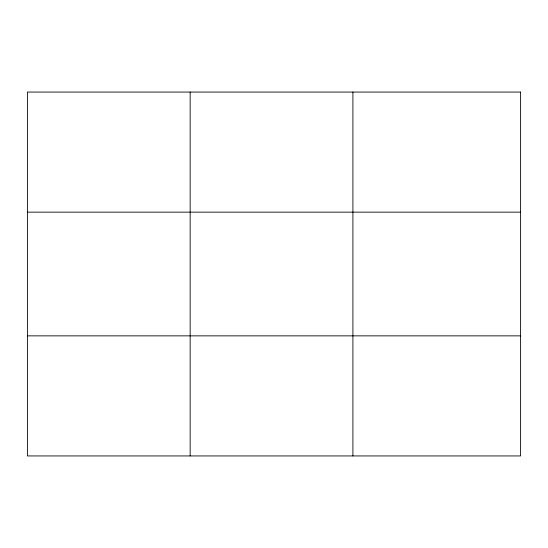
<?xml version="1.0" encoding="UTF-8"?>
<svg xmlns="http://www.w3.org/2000/svg" width="548" height="548" viewBox="0 0 548 548"><rect width="100%" height="100%" fill="white"/><g stroke="black" fill="none" stroke-linecap="round" stroke-linejoin="round"><path stroke-width="0.82" d="M190.156 455.936L190.156 92.064M352.912 455.936L352.912 92.064M27.4 212.145L520.6 212.145M27.4 335.856L520.6 335.856M520.6 92.064L520.6 455.936L27.4 455.936L27.4 92.064L520.6 92.064"/></g></svg>
